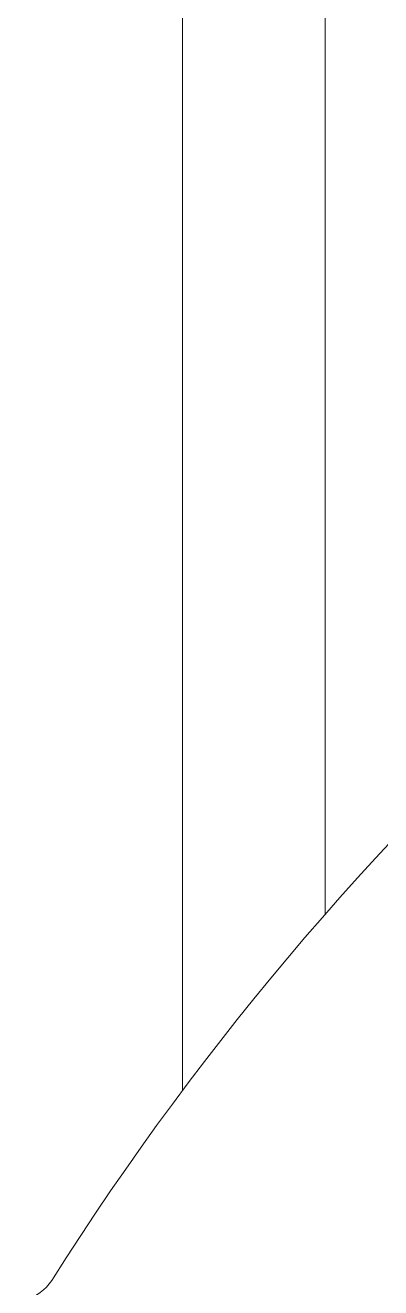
# Model space of a CAD drawing. Extents: x 12.1 to 108.7, y 1 to 80.4.
# Drawn here: x 44.573 to 45.041, y 33.994 to 35.655 of the extents above; entities that cross this region are included whole.
import ezdxf

# ---------------------------------------------------------------- set-up
doc = ezdxf.new("R2010")
doc.units = 0
doc.header["$MEASUREMENT"] = 0
doc.linetypes.add('SLD-Solid', pattern=[0])
doc.layers.add('OBJECT', color=7, linetype='CONTINUOUS')

msp = doc.modelspace()

# ---------------------------------------------------------------- linework, layer by layer
at = {"layer": 'OBJECT', "linetype": 'SLD-Solid', "lineweight": 15}
for p, q in [((44.7798, 40.2083), (44.7798, 34.2536)), ((44.9678, 40.2083), (44.9678, 34.4854))]:
    msp.add_line(p, q, dxfattribs=at)
for centre, radius, start, end in [((47.8816, 31.9309), 3.875, 114.5425, 147.6669), ((47.7451, 32.6894), 2.75, 91.8755, 235.9419), ((44.5567, 34.0355), 0.06, 285.3093, 327.6669)]:
    msp.add_arc(centre, radius, start, end, dxfattribs=at)
msp.add_ellipse((47.7208, 32.6894), major_axis=(2.8088, 0), ratio=0.999963, start_param=1.594185, end_param=4.086319, dxfattribs=at)

doc.saveas('drawing.dxf')
